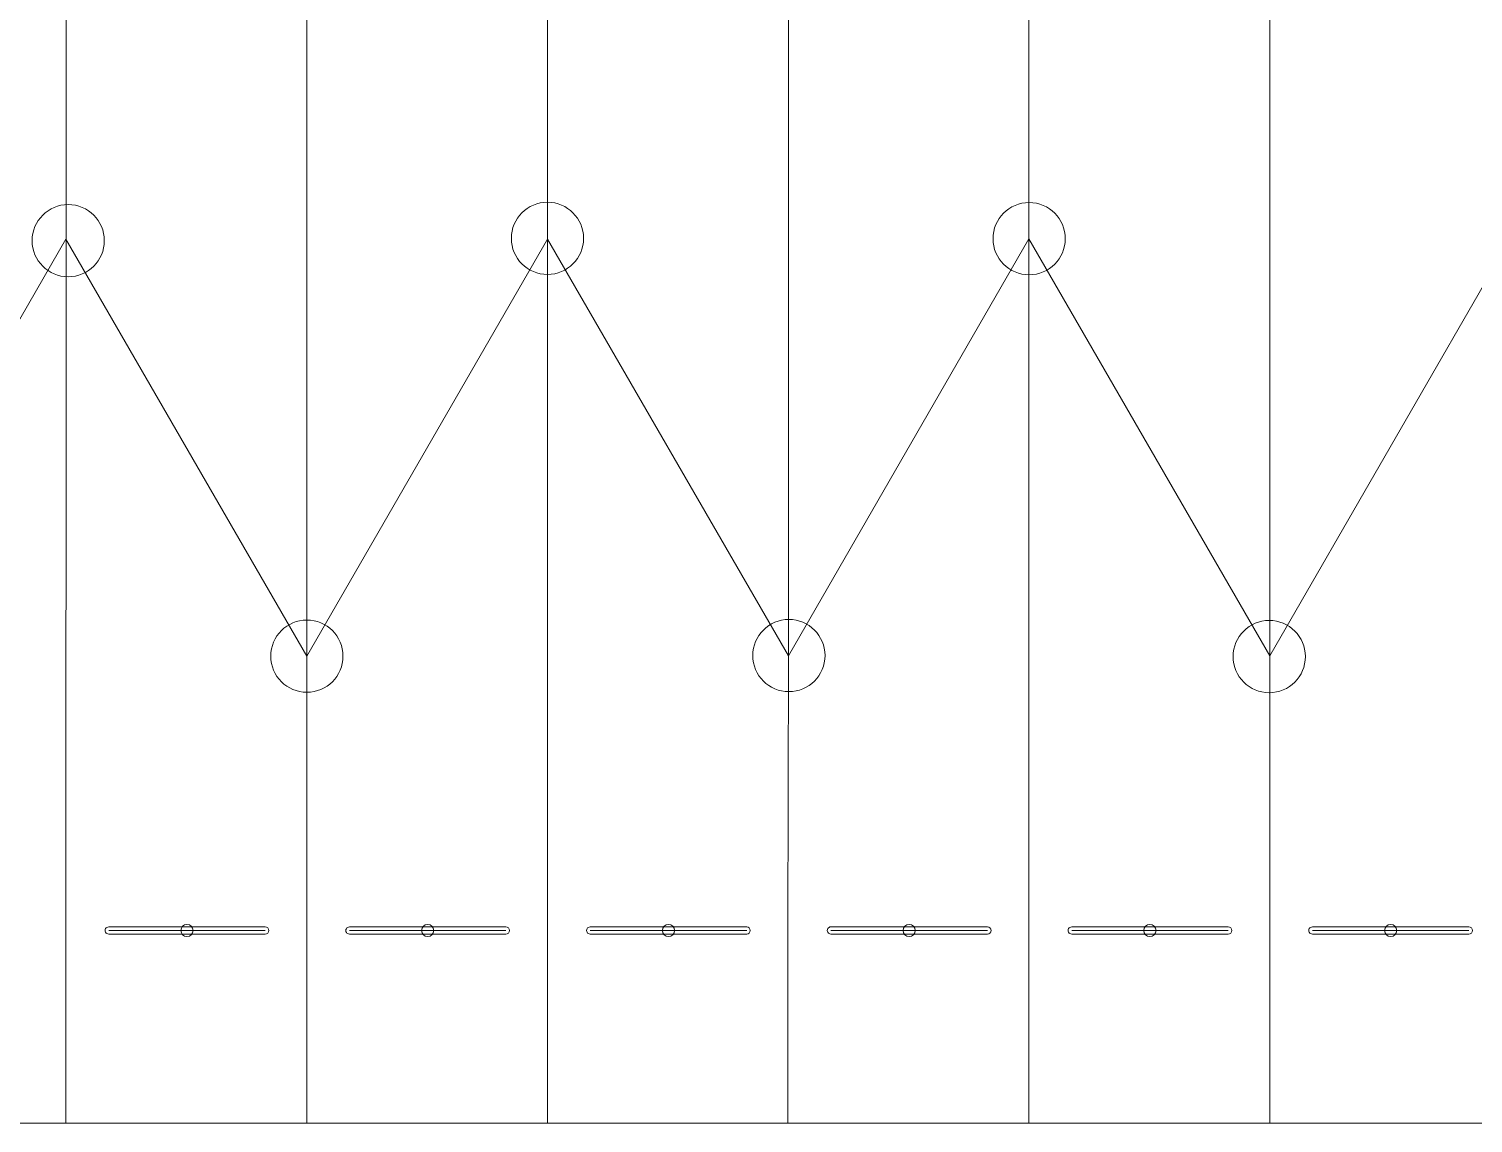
# Model space of a CAD drawing. Header units: inches. Extents: x -10.63 to -0.93, y 1.38 to 4.96.
# Drawn here: x -5.679 to -3.317, y 1.379 to 3.168 of the extents above; entities that cross this region are included whole.
import ezdxf
from ezdxf.lldxf.tags import DXFTag

# ---------------------------------------------------------------- set-up
doc = ezdxf.new("R2010")
doc.units = ezdxf.units.IN
doc.header["$MEASUREMENT"] = 0
doc.layers.add('SLD-0', color=7, linetype='Continuous')
tags = doc.linetypes.add('New Line101', pattern=[2, 1, -1]).pattern_tags.tags
tags[6:7] = [DXFTag(74, 4), DXFTag(75, 0), DXFTag(340, '0'), DXFTag(46, 1.0), DXFTag(50, 0.0), DXFTag(44, 0.0), DXFTag(45, 0.0)]
tags[4:5] = [DXFTag(74, 4), DXFTag(75, 0), DXFTag(340, '0'), DXFTag(46, 1.0), DXFTag(50, 0.0), DXFTag(44, 0.0), DXFTag(45, 0.0)]
tags = doc.linetypes.add('New Line107', pattern=[2, 1, -1]).pattern_tags.tags
tags[6:7] = [DXFTag(74, 4), DXFTag(75, 0), DXFTag(340, '0'), DXFTag(46, 1.0), DXFTag(50, 0.0), DXFTag(44, 0.0), DXFTag(45, 0.0)]
tags[4:5] = [DXFTag(74, 4), DXFTag(75, 0), DXFTag(340, '0'), DXFTag(46, 1.0), DXFTag(50, 0.0), DXFTag(44, 0.0), DXFTag(45, 0.0)]
tags = doc.linetypes.add('New Line108', pattern=[2, 1, -1]).pattern_tags.tags
tags[6:7] = [DXFTag(74, 4), DXFTag(75, 0), DXFTag(340, '0'), DXFTag(46, 1.0), DXFTag(50, 0.0), DXFTag(44, 0.0), DXFTag(45, 0.0)]
tags[4:5] = [DXFTag(74, 4), DXFTag(75, 0), DXFTag(340, '0'), DXFTag(46, 1.0), DXFTag(50, 0.0), DXFTag(44, 0.0), DXFTag(45, 0.0)]
tags = doc.linetypes.add('New Line109', pattern=[2, 1, -1]).pattern_tags.tags
tags[6:7] = [DXFTag(74, 4), DXFTag(75, 0), DXFTag(340, '0'), DXFTag(46, 1.0), DXFTag(50, 0.0), DXFTag(44, 0.0), DXFTag(45, 0.0)]
tags[4:5] = [DXFTag(74, 4), DXFTag(75, 0), DXFTag(340, '0'), DXFTag(46, 1.0), DXFTag(50, 0.0), DXFTag(44, 0.0), DXFTag(45, 0.0)]
tags = doc.linetypes.add('New Line110', pattern=[2, 1, -1]).pattern_tags.tags
tags[6:7] = [DXFTag(74, 4), DXFTag(75, 0), DXFTag(340, '0'), DXFTag(46, 1.0), DXFTag(50, 0.0), DXFTag(44, 0.0), DXFTag(45, 0.0)]
tags[4:5] = [DXFTag(74, 4), DXFTag(75, 0), DXFTag(340, '0'), DXFTag(46, 1.0), DXFTag(50, 0.0), DXFTag(44, 0.0), DXFTag(45, 0.0)]
tags = doc.linetypes.add('New Line111', pattern=[2, 1, -1]).pattern_tags.tags
tags[6:7] = [DXFTag(74, 4), DXFTag(75, 0), DXFTag(340, '0'), DXFTag(46, 1.0), DXFTag(50, 0.0), DXFTag(44, 0.0), DXFTag(45, 0.0)]
tags[4:5] = [DXFTag(74, 4), DXFTag(75, 0), DXFTag(340, '0'), DXFTag(46, 1.0), DXFTag(50, 0.0), DXFTag(44, 0.0), DXFTag(45, 0.0)]
tags = doc.linetypes.add('New Line112', pattern=[2, 1, -1]).pattern_tags.tags
tags[6:7] = [DXFTag(74, 4), DXFTag(75, 0), DXFTag(340, '0'), DXFTag(46, 1.0), DXFTag(50, 0.0), DXFTag(44, 0.0), DXFTag(45, 0.0)]
tags[4:5] = [DXFTag(74, 4), DXFTag(75, 0), DXFTag(340, '0'), DXFTag(46, 1.0), DXFTag(50, 0.0), DXFTag(44, 0.0), DXFTag(45, 0.0)]
tags = doc.linetypes.add('New Line115', pattern=[2, 1, -1]).pattern_tags.tags
tags[6:7] = [DXFTag(74, 4), DXFTag(75, 0), DXFTag(340, '0'), DXFTag(46, 1.0), DXFTag(50, 0.0), DXFTag(44, 0.0), DXFTag(45, 0.0)]
tags[4:5] = [DXFTag(74, 4), DXFTag(75, 0), DXFTag(340, '0'), DXFTag(46, 1.0), DXFTag(50, 0.0), DXFTag(44, 0.0), DXFTag(45, 0.0)]
tags = doc.linetypes.add('New Line121', pattern=[2, 1, -1]).pattern_tags.tags
tags[6:7] = [DXFTag(74, 4), DXFTag(75, 0), DXFTag(340, '0'), DXFTag(46, 1.0), DXFTag(50, 0.0), DXFTag(44, 0.0), DXFTag(45, 0.0)]
tags[4:5] = [DXFTag(74, 4), DXFTag(75, 0), DXFTag(340, '0'), DXFTag(46, 1.0), DXFTag(50, 0.0), DXFTag(44, 0.0), DXFTag(45, 0.0)]
tags = doc.linetypes.add('New Line122', pattern=[2, 1, -1]).pattern_tags.tags
tags[6:7] = [DXFTag(74, 4), DXFTag(75, 0), DXFTag(340, '0'), DXFTag(46, 1.0), DXFTag(50, 0.0), DXFTag(44, 0.0), DXFTag(45, 0.0)]
tags[4:5] = [DXFTag(74, 4), DXFTag(75, 0), DXFTag(340, '0'), DXFTag(46, 1.0), DXFTag(50, 0.0), DXFTag(44, 0.0), DXFTag(45, 0.0)]
tags = doc.linetypes.add('New Line123', pattern=[2, 1, -1]).pattern_tags.tags
tags[6:7] = [DXFTag(74, 4), DXFTag(75, 0), DXFTag(340, '0'), DXFTag(46, 1.0), DXFTag(50, 0.0), DXFTag(44, 0.0), DXFTag(45, 0.0)]
tags[4:5] = [DXFTag(74, 4), DXFTag(75, 0), DXFTag(340, '0'), DXFTag(46, 1.0), DXFTag(50, 0.0), DXFTag(44, 0.0), DXFTag(45, 0.0)]
tags = doc.linetypes.add('New Line124', pattern=[2, 1, -1]).pattern_tags.tags
tags[6:7] = [DXFTag(74, 4), DXFTag(75, 0), DXFTag(340, '0'), DXFTag(46, 1.0), DXFTag(50, 0.0), DXFTag(44, 0.0), DXFTag(45, 0.0)]
tags[4:5] = [DXFTag(74, 4), DXFTag(75, 0), DXFTag(340, '0'), DXFTag(46, 1.0), DXFTag(50, 0.0), DXFTag(44, 0.0), DXFTag(45, 0.0)]
tags = doc.linetypes.add('New Line125', pattern=[2, 1, -1]).pattern_tags.tags
tags[6:7] = [DXFTag(74, 4), DXFTag(75, 0), DXFTag(340, '0'), DXFTag(46, 1.0), DXFTag(50, 0.0), DXFTag(44, 0.0), DXFTag(45, 0.0)]
tags[4:5] = [DXFTag(74, 4), DXFTag(75, 0), DXFTag(340, '0'), DXFTag(46, 1.0), DXFTag(50, 0.0), DXFTag(44, 0.0), DXFTag(45, 0.0)]
tags = doc.linetypes.add('New Line126', pattern=[2, 1, -1]).pattern_tags.tags
tags[6:7] = [DXFTag(74, 4), DXFTag(75, 0), DXFTag(340, '0'), DXFTag(46, 1.0), DXFTag(50, 0.0), DXFTag(44, 0.0), DXFTag(45, 0.0)]
tags[4:5] = [DXFTag(74, 4), DXFTag(75, 0), DXFTag(340, '0'), DXFTag(46, 1.0), DXFTag(50, 0.0), DXFTag(44, 0.0), DXFTag(45, 0.0)]
tags = doc.linetypes.add('New Line132', pattern=[2, 1, -1]).pattern_tags.tags
tags[6:7] = [DXFTag(74, 4), DXFTag(75, 0), DXFTag(340, '0'), DXFTag(46, 1.0), DXFTag(50, 0.0), DXFTag(44, 0.0), DXFTag(45, 0.0)]
tags[4:5] = [DXFTag(74, 4), DXFTag(75, 0), DXFTag(340, '0'), DXFTag(46, 1.0), DXFTag(50, 0.0), DXFTag(44, 0.0), DXFTag(45, 0.0)]
tags = doc.linetypes.add('New Line133', pattern=[2, 1, -1]).pattern_tags.tags
tags[6:7] = [DXFTag(74, 4), DXFTag(75, 0), DXFTag(340, '0'), DXFTag(46, 1.0), DXFTag(50, 0.0), DXFTag(44, 0.0), DXFTag(45, 0.0)]
tags[4:5] = [DXFTag(74, 4), DXFTag(75, 0), DXFTag(340, '0'), DXFTag(46, 1.0), DXFTag(50, 0.0), DXFTag(44, 0.0), DXFTag(45, 0.0)]
tags = doc.linetypes.add('New Line134', pattern=[2, 1, -1]).pattern_tags.tags
tags[6:7] = [DXFTag(74, 4), DXFTag(75, 0), DXFTag(340, '0'), DXFTag(46, 1.0), DXFTag(50, 0.0), DXFTag(44, 0.0), DXFTag(45, 0.0)]
tags[4:5] = [DXFTag(74, 4), DXFTag(75, 0), DXFTag(340, '0'), DXFTag(46, 1.0), DXFTag(50, 0.0), DXFTag(44, 0.0), DXFTag(45, 0.0)]
tags = doc.linetypes.add('New Line135', pattern=[2, 1, -1]).pattern_tags.tags
tags[6:7] = [DXFTag(74, 4), DXFTag(75, 0), DXFTag(340, '0'), DXFTag(46, 1.0), DXFTag(50, 0.0), DXFTag(44, 0.0), DXFTag(45, 0.0)]
tags[4:5] = [DXFTag(74, 4), DXFTag(75, 0), DXFTag(340, '0'), DXFTag(46, 1.0), DXFTag(50, 0.0), DXFTag(44, 0.0), DXFTag(45, 0.0)]
tags = doc.linetypes.add('New Line137', pattern=[2, 1, -1]).pattern_tags.tags
tags[6:7] = [DXFTag(74, 4), DXFTag(75, 0), DXFTag(340, '0'), DXFTag(46, 1.0), DXFTag(50, 0.0), DXFTag(44, 0.0), DXFTag(45, 0.0)]
tags[4:5] = [DXFTag(74, 4), DXFTag(75, 0), DXFTag(340, '0'), DXFTag(46, 1.0), DXFTag(50, 0.0), DXFTag(44, 0.0), DXFTag(45, 0.0)]
tags = doc.linetypes.add('New Line138', pattern=[2, 1, -1]).pattern_tags.tags
tags[6:7] = [DXFTag(74, 4), DXFTag(75, 0), DXFTag(340, '0'), DXFTag(46, 1.0), DXFTag(50, 0.0), DXFTag(44, 0.0), DXFTag(45, 0.0)]
tags[4:5] = [DXFTag(74, 4), DXFTag(75, 0), DXFTag(340, '0'), DXFTag(46, 1.0), DXFTag(50, 0.0), DXFTag(44, 0.0), DXFTag(45, 0.0)]
tags = doc.linetypes.add('New Line139', pattern=[2, 1, -1]).pattern_tags.tags
tags[6:7] = [DXFTag(74, 4), DXFTag(75, 0), DXFTag(340, '0'), DXFTag(46, 1.0), DXFTag(50, 0.0), DXFTag(44, 0.0), DXFTag(45, 0.0)]
tags[4:5] = [DXFTag(74, 4), DXFTag(75, 0), DXFTag(340, '0'), DXFTag(46, 1.0), DXFTag(50, 0.0), DXFTag(44, 0.0), DXFTag(45, 0.0)]
tags = doc.linetypes.add('New Line140', pattern=[2, 1, -1]).pattern_tags.tags
tags[6:7] = [DXFTag(74, 4), DXFTag(75, 0), DXFTag(340, '0'), DXFTag(46, 1.0), DXFTag(50, 0.0), DXFTag(44, 0.0), DXFTag(45, 0.0)]
tags[4:5] = [DXFTag(74, 4), DXFTag(75, 0), DXFTag(340, '0'), DXFTag(46, 1.0), DXFTag(50, 0.0), DXFTag(44, 0.0), DXFTag(45, 0.0)]
tags = doc.linetypes.add('New Line74', pattern=[2, 1, -1]).pattern_tags.tags
tags[6:7] = [DXFTag(74, 4), DXFTag(75, 0), DXFTag(340, '0'), DXFTag(46, 1.0), DXFTag(50, 0.0), DXFTag(44, 0.0), DXFTag(45, 0.0)]
tags[4:5] = [DXFTag(74, 4), DXFTag(75, 0), DXFTag(340, '0'), DXFTag(46, 1.0), DXFTag(50, 0.0), DXFTag(44, 0.0), DXFTag(45, 0.0)]
tags = doc.linetypes.add('New Line75', pattern=[2, 1, -1]).pattern_tags.tags
tags[6:7] = [DXFTag(74, 4), DXFTag(75, 0), DXFTag(340, '0'), DXFTag(46, 1.0), DXFTag(50, 0.0), DXFTag(44, 0.0), DXFTag(45, 0.0)]
tags[4:5] = [DXFTag(74, 4), DXFTag(75, 0), DXFTag(340, '0'), DXFTag(46, 1.0), DXFTag(50, 0.0), DXFTag(44, 0.0), DXFTag(45, 0.0)]
tags = doc.linetypes.add('New Line87', pattern=[0.8, 0.5, -0.1, 0.1, -0.1]).pattern_tags.tags
tags[10:11] = [DXFTag(74, 4), DXFTag(75, 0), DXFTag(340, '0'), DXFTag(46, 1.0), DXFTag(50, 0.0), DXFTag(44, 0.0), DXFTag(45, 0.0)]
tags[8:9] = [DXFTag(74, 4), DXFTag(75, 0), DXFTag(340, '0'), DXFTag(46, 1.0), DXFTag(50, 0.0), DXFTag(44, 0.0), DXFTag(45, 0.0)]
tags[6:7] = [DXFTag(74, 4), DXFTag(75, 0), DXFTag(340, '0'), DXFTag(46, 1.0), DXFTag(50, 0.0), DXFTag(44, 0.0), DXFTag(45, 0.0)]
tags[4:5] = [DXFTag(74, 4), DXFTag(75, 0), DXFTag(340, '0'), DXFTag(46, 1.0), DXFTag(50, 0.0), DXFTag(44, 0.0), DXFTag(45, 0.0)]
tags = doc.linetypes.add('New Line88', pattern=[0.8, 0.5, -0.1, 0.1, -0.1]).pattern_tags.tags
tags[10:11] = [DXFTag(74, 4), DXFTag(75, 0), DXFTag(340, '0'), DXFTag(46, 1.0), DXFTag(50, 0.0), DXFTag(44, 0.0), DXFTag(45, 0.0)]
tags[8:9] = [DXFTag(74, 4), DXFTag(75, 0), DXFTag(340, '0'), DXFTag(46, 1.0), DXFTag(50, 0.0), DXFTag(44, 0.0), DXFTag(45, 0.0)]
tags[6:7] = [DXFTag(74, 4), DXFTag(75, 0), DXFTag(340, '0'), DXFTag(46, 1.0), DXFTag(50, 0.0), DXFTag(44, 0.0), DXFTag(45, 0.0)]
tags[4:5] = [DXFTag(74, 4), DXFTag(75, 0), DXFTag(340, '0'), DXFTag(46, 1.0), DXFTag(50, 0.0), DXFTag(44, 0.0), DXFTag(45, 0.0)]
tags = doc.linetypes.add('New Line89', pattern=[0.8, 0.5, -0.1, 0.1, -0.1]).pattern_tags.tags
tags[10:11] = [DXFTag(74, 4), DXFTag(75, 0), DXFTag(340, '0'), DXFTag(46, 1.0), DXFTag(50, 0.0), DXFTag(44, 0.0), DXFTag(45, 0.0)]
tags[8:9] = [DXFTag(74, 4), DXFTag(75, 0), DXFTag(340, '0'), DXFTag(46, 1.0), DXFTag(50, 0.0), DXFTag(44, 0.0), DXFTag(45, 0.0)]
tags[6:7] = [DXFTag(74, 4), DXFTag(75, 0), DXFTag(340, '0'), DXFTag(46, 1.0), DXFTag(50, 0.0), DXFTag(44, 0.0), DXFTag(45, 0.0)]
tags[4:5] = [DXFTag(74, 4), DXFTag(75, 0), DXFTag(340, '0'), DXFTag(46, 1.0), DXFTag(50, 0.0), DXFTag(44, 0.0), DXFTag(45, 0.0)]
tags = doc.linetypes.add('New Line90', pattern=[0.8, 0.5, -0.1, 0.1, -0.1]).pattern_tags.tags
tags[10:11] = [DXFTag(74, 4), DXFTag(75, 0), DXFTag(340, '0'), DXFTag(46, 1.0), DXFTag(50, 0.0), DXFTag(44, 0.0), DXFTag(45, 0.0)]
tags[8:9] = [DXFTag(74, 4), DXFTag(75, 0), DXFTag(340, '0'), DXFTag(46, 1.0), DXFTag(50, 0.0), DXFTag(44, 0.0), DXFTag(45, 0.0)]
tags[6:7] = [DXFTag(74, 4), DXFTag(75, 0), DXFTag(340, '0'), DXFTag(46, 1.0), DXFTag(50, 0.0), DXFTag(44, 0.0), DXFTag(45, 0.0)]
tags[4:5] = [DXFTag(74, 4), DXFTag(75, 0), DXFTag(340, '0'), DXFTag(46, 1.0), DXFTag(50, 0.0), DXFTag(44, 0.0), DXFTag(45, 0.0)]
tags = doc.linetypes.add('New Line91', pattern=[0.8, 0.5, -0.1, 0.1, -0.1]).pattern_tags.tags
tags[10:11] = [DXFTag(74, 4), DXFTag(75, 0), DXFTag(340, '0'), DXFTag(46, 1.0), DXFTag(50, 0.0), DXFTag(44, 0.0), DXFTag(45, 0.0)]
tags[8:9] = [DXFTag(74, 4), DXFTag(75, 0), DXFTag(340, '0'), DXFTag(46, 1.0), DXFTag(50, 0.0), DXFTag(44, 0.0), DXFTag(45, 0.0)]
tags[6:7] = [DXFTag(74, 4), DXFTag(75, 0), DXFTag(340, '0'), DXFTag(46, 1.0), DXFTag(50, 0.0), DXFTag(44, 0.0), DXFTag(45, 0.0)]
tags[4:5] = [DXFTag(74, 4), DXFTag(75, 0), DXFTag(340, '0'), DXFTag(46, 1.0), DXFTag(50, 0.0), DXFTag(44, 0.0), DXFTag(45, 0.0)]
tags = doc.linetypes.add('New Line93', pattern=[0.8, 0.5, -0.1, 0.1, -0.1]).pattern_tags.tags
tags[10:11] = [DXFTag(74, 4), DXFTag(75, 0), DXFTag(340, '0'), DXFTag(46, 1.0), DXFTag(50, 0.0), DXFTag(44, 0.0), DXFTag(45, 0.0)]
tags[8:9] = [DXFTag(74, 4), DXFTag(75, 0), DXFTag(340, '0'), DXFTag(46, 1.0), DXFTag(50, 0.0), DXFTag(44, 0.0), DXFTag(45, 0.0)]
tags[6:7] = [DXFTag(74, 4), DXFTag(75, 0), DXFTag(340, '0'), DXFTag(46, 1.0), DXFTag(50, 0.0), DXFTag(44, 0.0), DXFTag(45, 0.0)]
tags[4:5] = [DXFTag(74, 4), DXFTag(75, 0), DXFTag(340, '0'), DXFTag(46, 1.0), DXFTag(50, 0.0), DXFTag(44, 0.0), DXFTag(45, 0.0)]

msp = doc.modelspace()

# ---------------------------------------------------------------- linework, layer by layer
at = {"layer": 'SLD-0', "color": 5, "linetype": 'New Line101', "lineweight": 9}
msp.add_open_spline([(-5.6181, 1.6935), (-5.6181, 1.6935), (-5.6165, 4.8392), (-5.6165, 4.8392)], degree=3, dxfattribs=at)
at = {"layer": 'SLD-0', "color": 5, "linetype": 'New Line75', "lineweight": 9}
msp.add_open_spline([(-5.2241, 2.1421), (-5.2241, 2.1421), (-5.2244, 4.395), (-5.2244, 4.395)], degree=3, dxfattribs=at)
at = {"layer": 'SLD-0', "color": 5, "linetype": 'New Line135', "lineweight": 9}
msp.add_open_spline([(-4.4367, 2.1425), (-4.4367, 2.1425), (-4.4369, 4.3951), (-4.4369, 4.3951)], degree=3, dxfattribs=at)
at = {"layer": 'SLD-0', "color": 5, "linetype": 'New Line140', "lineweight": 9}
msp.add_open_spline([(-3.6493, 2.1429), (-3.6493, 2.1429), (-3.6494, 4.3952), (-3.6494, 4.3952)], degree=3, dxfattribs=at)
at = {"layer": 'SLD-0', "color": 5, "linetype": 'New Line133', "lineweight": 9}
msp.add_open_spline([(-4.8307, 2.8242), (-4.8307, 2.8242), (-4.8307, 3.7131), (-4.8307, 3.7131)], degree=3, dxfattribs=at)
at = {"layer": 'SLD-0', "color": 5, "linetype": 'New Line138', "lineweight": 9}
msp.add_open_spline([(-4.0433, 2.8246), (-4.0433, 2.8246), (-4.0432, 3.7131), (-4.0432, 3.7131)], degree=3, dxfattribs=at)
at = {"layer": 'SLD-0', "lineweight": 9}
for points in [[(-4.7716, 2.8254), (-4.7716, 2.858), (-4.7981, 2.8844), (-4.8307, 2.8844), (-4.8307, 2.8844), (-4.8633, 2.8844), (-4.8897, 2.858), (-4.8897, 2.8254), (-4.8897, 2.8254), (-4.8897, 2.7927), (-4.8633, 2.7663), (-4.8307, 2.7663), (-4.8307, 2.7663), (-4.7981, 2.7663), (-4.7716, 2.7927), (-4.7716, 2.8254)], [(-3.9839, 2.8248), (-3.9839, 2.8574), (-4.0103, 2.8839), (-4.0429, 2.8839), (-4.0429, 2.8839), (-4.0755, 2.8839), (-4.102, 2.8574), (-4.102, 2.8248), (-4.102, 2.8248), (-4.102, 2.7922), (-4.0755, 2.7658), (-4.0429, 2.7658), (-4.0429, 2.7658), (-4.0103, 2.7658), (-3.9839, 2.7922), (-3.9839, 2.8248)], [(-5.5554, 2.8216), (-5.5554, 2.8542), (-5.5818, 2.8807), (-5.6144, 2.8807), (-5.6144, 2.8807), (-5.647, 2.8807), (-5.6735, 2.8542), (-5.6735, 2.8216), (-5.6735, 2.8216), (-5.6735, 2.789), (-5.647, 2.7626), (-5.6144, 2.7626), (-5.6144, 2.7626), (-5.5818, 2.7626), (-5.5554, 2.789), (-5.5554, 2.8216)], [(-5.1651, 2.1421), (-5.1651, 2.1748), (-5.1915, 2.2012), (-5.2241, 2.2012), (-5.2241, 2.2012), (-5.2567, 2.2012), (-5.2832, 2.1748), (-5.2832, 2.1421), (-5.2832, 2.1421), (-5.2832, 2.1095), (-5.2567, 2.0831), (-5.2241, 2.0831), (-5.2241, 2.0831), (-5.1915, 2.0831), (-5.1651, 2.1095), (-5.1651, 2.1421)], [(-4.3768, 2.1431), (-4.3768, 2.1757), (-4.4033, 2.2022), (-4.4359, 2.2022), (-4.4359, 2.2022), (-4.4685, 2.2022), (-4.4949, 2.1757), (-4.4949, 2.1431), (-4.4949, 2.1431), (-4.4949, 2.1105), (-4.4685, 2.0841), (-4.4359, 2.0841), (-4.4359, 2.0841), (-4.4033, 2.0841), (-4.3768, 2.1105), (-4.3768, 2.1431)], [(-3.5912, 2.1414), (-3.5912, 2.174), (-3.6177, 2.2005), (-3.6503, 2.2005), (-3.6503, 2.2005), (-3.6829, 2.2005), (-3.7094, 2.174), (-3.7094, 2.1414), (-3.7094, 2.1414), (-3.7094, 2.1088), (-3.6829, 2.0824), (-3.6503, 2.0824), (-3.6503, 2.0824), (-3.6177, 2.0824), (-3.5912, 2.1088), (-3.5912, 2.1414)], [(-5.4102, 1.6935), (-5.4102, 1.699), (-5.4147, 1.7035), (-5.4202, 1.7035), (-5.4202, 1.7035), (-5.4258, 1.7035), (-5.4302, 1.699), (-5.4302, 1.6935), (-5.4302, 1.6935), (-5.4302, 1.688), (-5.4258, 1.6835), (-5.4202, 1.6835), (-5.4202, 1.6835), (-5.4147, 1.6835), (-5.4102, 1.688), (-5.4102, 1.6935)], [(-5.0166, 1.6935), (-5.0166, 1.699), (-5.0211, 1.7035), (-5.0266, 1.7035), (-5.0266, 1.7035), (-5.0321, 1.7035), (-5.0366, 1.699), (-5.0366, 1.6935), (-5.0366, 1.6935), (-5.0366, 1.688), (-5.0321, 1.6835), (-5.0266, 1.6835), (-5.0266, 1.6835), (-5.0211, 1.6835), (-5.0166, 1.688), (-5.0166, 1.6935)], [(-4.6228, 1.6935), (-4.6228, 1.6991), (-4.6273, 1.7035), (-4.6328, 1.7035), (-4.6328, 1.7035), (-4.6384, 1.7035), (-4.6428, 1.6991), (-4.6428, 1.6935), (-4.6428, 1.6935), (-4.6428, 1.688), (-4.6384, 1.6835), (-4.6328, 1.6835), (-4.6328, 1.6835), (-4.6273, 1.6835), (-4.6228, 1.688), (-4.6228, 1.6935)], [(-4.2292, 1.6935), (-4.2292, 1.6991), (-4.2336, 1.7035), (-4.2392, 1.7035), (-4.2392, 1.7035), (-4.2447, 1.7035), (-4.2492, 1.6991), (-4.2492, 1.6935), (-4.2492, 1.6935), (-4.2492, 1.688), (-4.2447, 1.6835), (-4.2392, 1.6835), (-4.2392, 1.6835), (-4.2336, 1.6835), (-4.2292, 1.688), (-4.2292, 1.6935)], [(-3.8354, 1.6935), (-3.8354, 1.6991), (-3.8399, 1.7035), (-3.8454, 1.7035), (-3.8454, 1.7035), (-3.851, 1.7035), (-3.8554, 1.6991), (-3.8554, 1.6935), (-3.8554, 1.6935), (-3.8554, 1.688), (-3.851, 1.6835), (-3.8454, 1.6835), (-3.8454, 1.6835), (-3.8399, 1.6835), (-3.8354, 1.688), (-3.8354, 1.6935)], [(-3.4417, 1.6935), (-3.4417, 1.6991), (-3.4462, 1.7035), (-3.4517, 1.7035), (-3.4517, 1.7035), (-3.4573, 1.7035), (-3.4617, 1.6991), (-3.4617, 1.6935), (-3.4617, 1.6935), (-3.4617, 1.688), (-3.4573, 1.6835), (-3.4517, 1.6835), (-3.4517, 1.6835), (-3.4462, 1.6835), (-3.4417, 1.688), (-3.4417, 1.6935)]]:
    msp.add_open_spline(points, degree=3, knots=[0, 0, 0, 0, 0.2, 0.2, 0.2, 0.2, 0.4, 0.4, 0.4, 0.4, 0.6, 0.6, 0.6, 0.6, 1, 1, 1, 1], dxfattribs=at)
at = {"layer": 'SLD-0', "color": 5, "linetype": 'New Line107', "lineweight": 9}
msp.add_open_spline([(-6.0115, 2.1418), (-6.0115, 2.1418), (-5.6181, 2.8239), (-5.6181, 2.8239)], degree=3, dxfattribs=at)
at = {"layer": 'SLD-0', "color": 5, "linetype": 'New Line108', "lineweight": 9}
msp.add_open_spline([(-5.6181, 2.8239), (-5.6181, 2.8239), (-5.2241, 2.1421), (-5.2241, 2.1421)], degree=3, dxfattribs=at)
at = {"layer": 'SLD-0', "color": 5, "linetype": 'New Line109', "lineweight": 9}
msp.add_open_spline([(-5.2241, 2.1421), (-5.2241, 2.1421), (-4.8307, 2.8242), (-4.8307, 2.8242)], degree=3, dxfattribs=at)
at = {"layer": 'SLD-0', "color": 5, "linetype": 'New Line110', "lineweight": 9}
msp.add_open_spline([(-4.8307, 2.8242), (-4.8307, 2.8242), (-4.4367, 2.1425), (-4.4367, 2.1425)], degree=3, dxfattribs=at)
at = {"layer": 'SLD-0', "color": 5, "linetype": 'New Line132', "lineweight": 9}
msp.add_open_spline([(-4.8307, 1.6935), (-4.8307, 1.6935), (-4.8307, 2.8242), (-4.8307, 2.8242)], degree=3, dxfattribs=at)
at = {"layer": 'SLD-0', "color": 5, "linetype": 'New Line111', "lineweight": 9}
msp.add_open_spline([(-4.4367, 2.1425), (-4.4367, 2.1425), (-4.0433, 2.8246), (-4.0433, 2.8246)], degree=3, dxfattribs=at)
at = {"layer": 'SLD-0', "color": 5, "linetype": 'New Line112', "lineweight": 9}
msp.add_open_spline([(-4.0433, 2.8246), (-4.0433, 2.8246), (-3.6493, 2.1429), (-3.6493, 2.1429)], degree=3, dxfattribs=at)
at = {"layer": 'SLD-0', "color": 5, "linetype": 'New Line137', "lineweight": 9}
msp.add_open_spline([(-4.0433, 1.6935), (-4.0433, 1.6935), (-4.0433, 2.8246), (-4.0433, 2.8246)], degree=3, dxfattribs=at)
at = {"layer": 'SLD-0', "color": 5, "linetype": 'New Line115', "lineweight": 9}
msp.add_open_spline([(-3.6493, 2.1429), (-3.6493, 2.1429), (-3.2559, 2.825), (-3.2559, 2.825)], degree=3, dxfattribs=at)
at = {"layer": 'SLD-0', "color": 5, "linetype": 'New Line74', "lineweight": 9}
msp.add_open_spline([(-5.2241, 1.6935), (-5.2241, 1.6935), (-5.2241, 2.1421), (-5.2241, 2.1421)], degree=3, dxfattribs=at)
at = {"layer": 'SLD-0', "color": 5, "linetype": 'New Line134', "lineweight": 9}
msp.add_open_spline([(-4.4377, 1.6935), (-4.4377, 1.6935), (-4.4367, 2.1425), (-4.4367, 2.1425)], degree=3, dxfattribs=at)
at = {"layer": 'SLD-0', "color": 5, "linetype": 'New Line139', "lineweight": 9}
msp.add_open_spline([(-3.6493, 1.6935), (-3.6493, 1.6935), (-3.6493, 2.1429), (-3.6493, 2.1429)], degree=3, dxfattribs=at)
at = {"layer": 'SLD-0', "color": 5, "linetype": 'New Line121', "lineweight": 9}
msp.add_open_spline([(-5.6181, 1.3785), (-5.6181, 1.3785), (-5.6181, 1.6935), (-5.6181, 1.6935)], degree=3, dxfattribs=at)
at = {"layer": 'SLD-0', "color": 179, "lineweight": 9}
for points, knots in [([(-5.5482, 1.6994), (-5.5503, 1.6994), (-5.5523, 1.6983), (-5.5533, 1.6965), (-5.5533, 1.6965), (-5.5544, 1.6946), (-5.5544, 1.6924), (-5.5533, 1.6906), (-5.5533, 1.6906), (-5.5523, 1.6887), (-5.5503, 1.6876), (-5.5482, 1.6876)], [0, 0, 0, 0, 0.25, 0.25, 0.25, 0.25, 0.5, 0.5, 0.5, 0.5, 1, 1, 1, 1]), ([(-5.2923, 1.6876), (-5.289, 1.6876), (-5.2864, 1.6903), (-5.2864, 1.6935), (-5.2864, 1.6935), (-5.2864, 1.6968), (-5.289, 1.6994), (-5.2923, 1.6994)], [0, 0, 0, 0, 0.333333, 0.333333, 0.333333, 0.333333, 1, 1, 1, 1]), ([(-5.1545, 1.6994), (-5.1566, 1.6994), (-5.1586, 1.6983), (-5.1596, 1.6964), (-5.1596, 1.6964), (-5.1607, 1.6946), (-5.1607, 1.6924), (-5.1596, 1.6905), (-5.1596, 1.6905), (-5.1586, 1.6887), (-5.1566, 1.6876), (-5.1545, 1.6876)], [0, 0, 0, 0, 0.25, 0.25, 0.25, 0.25, 0.5, 0.5, 0.5, 0.5, 1, 1, 1, 1]), ([(-4.8986, 1.6876), (-4.8954, 1.6876), (-4.8927, 1.6902), (-4.8927, 1.6935), (-4.8927, 1.6935), (-4.8927, 1.6967), (-4.8954, 1.6994), (-4.8986, 1.6994)], [0, 0, 0, 0, 0.333333, 0.333333, 0.333333, 0.333333, 1, 1, 1, 1]), ([(-4.7608, 1.6994), (-4.7629, 1.6994), (-4.7648, 1.6983), (-4.7659, 1.6965), (-4.7659, 1.6965), (-4.767, 1.6947), (-4.767, 1.6924), (-4.7659, 1.6906), (-4.7659, 1.6906), (-4.7648, 1.6888), (-4.7629, 1.6876), (-4.7608, 1.6876)], [0, 0, 0, 0, 0.25, 0.25, 0.25, 0.25, 0.5, 0.5, 0.5, 0.5, 1, 1, 1, 1]), ([(-4.5049, 1.6876), (-4.5016, 1.6876), (-4.499, 1.6903), (-4.499, 1.6935), (-4.499, 1.6935), (-4.499, 1.6968), (-4.5016, 1.6994), (-4.5049, 1.6994)], [0, 0, 0, 0, 0.333333, 0.333333, 0.333333, 0.333333, 1, 1, 1, 1]), ([(-4.3671, 1.6995), (-4.3692, 1.6995), (-4.3712, 1.6983), (-4.3722, 1.6965), (-4.3722, 1.6965), (-4.3733, 1.6947), (-4.3733, 1.6924), (-4.3722, 1.6906), (-4.3722, 1.6906), (-4.3712, 1.6888), (-4.3692, 1.6876), (-4.3671, 1.6876)], [0, 0, 0, 0, 0.25, 0.25, 0.25, 0.25, 0.5, 0.5, 0.5, 0.5, 1, 1, 1, 1]), ([(-4.1112, 1.6876), (-4.1079, 1.6876), (-4.1053, 1.6903), (-4.1053, 1.6935), (-4.1053, 1.6935), (-4.1053, 1.6968), (-4.1079, 1.6995), (-4.1112, 1.6995)], [0, 0, 0, 0, 0.333333, 0.333333, 0.333333, 0.333333, 1, 1, 1, 1]), ([(-3.9734, 1.6994), (-3.9755, 1.6994), (-3.9775, 1.6983), (-3.9785, 1.6965), (-3.9785, 1.6965), (-3.9796, 1.6947), (-3.9796, 1.6924), (-3.9785, 1.6906), (-3.9785, 1.6906), (-3.9775, 1.6888), (-3.9755, 1.6876), (-3.9734, 1.6876)], [0, 0, 0, 0, 0.25, 0.25, 0.25, 0.25, 0.5, 0.5, 0.5, 0.5, 1, 1, 1, 1]), ([(-3.7175, 1.6876), (-3.7142, 1.6876), (-3.7116, 1.6903), (-3.7116, 1.6935), (-3.7116, 1.6935), (-3.7116, 1.6968), (-3.7142, 1.6994), (-3.7175, 1.6994)], [0, 0, 0, 0, 0.333333, 0.333333, 0.333333, 0.333333, 1, 1, 1, 1]), ([(-3.5797, 1.6994), (-3.5818, 1.6994), (-3.5838, 1.6983), (-3.5848, 1.6965), (-3.5848, 1.6965), (-3.5859, 1.6947), (-3.5859, 1.6924), (-3.5848, 1.6906), (-3.5848, 1.6906), (-3.5838, 1.6887), (-3.5818, 1.6876), (-3.5797, 1.6876)], [0, 0, 0, 0, 0.25, 0.25, 0.25, 0.25, 0.5, 0.5, 0.5, 0.5, 1, 1, 1, 1]), ([(-3.3238, 1.6876), (-3.3205, 1.6876), (-3.3179, 1.6903), (-3.3179, 1.6935), (-3.3179, 1.6935), (-3.3179, 1.6968), (-3.3205, 1.6994), (-3.3238, 1.6994)], [0, 0, 0, 0, 0.333333, 0.333333, 0.333333, 0.333333, 1, 1, 1, 1])]:
    msp.add_open_spline(points, degree=3, knots=knots, dxfattribs=at)
for points in [[(-5.2923, 1.6994), (-5.2923, 1.6994), (-5.5482, 1.6994), (-5.5482, 1.6994)], [(-5.2923, 1.6876), (-5.2923, 1.6876), (-5.5482, 1.6876), (-5.5482, 1.6876)], [(-4.8986, 1.6994), (-4.8986, 1.6994), (-5.1545, 1.6994), (-5.1545, 1.6994)], [(-4.8986, 1.6876), (-4.8986, 1.6876), (-5.1545, 1.6876), (-5.1545, 1.6876)], [(-4.5049, 1.6994), (-4.5049, 1.6994), (-4.7608, 1.6994), (-4.7608, 1.6994)], [(-4.5049, 1.6876), (-4.5049, 1.6876), (-4.7608, 1.6876), (-4.7608, 1.6876)], [(-4.1112, 1.6995), (-4.1112, 1.6995), (-4.3671, 1.6995), (-4.3671, 1.6995)], [(-4.1112, 1.6876), (-4.1112, 1.6876), (-4.3671, 1.6876), (-4.3671, 1.6876)], [(-3.7175, 1.6994), (-3.7175, 1.6994), (-3.9734, 1.6994), (-3.9734, 1.6994)], [(-3.7175, 1.6876), (-3.7175, 1.6876), (-3.9734, 1.6876), (-3.9734, 1.6876)], [(-3.3238, 1.6994), (-3.3238, 1.6994), (-3.5797, 1.6994), (-3.5797, 1.6994)], [(-3.3238, 1.6876), (-3.3238, 1.6876), (-3.5797, 1.6876), (-3.5797, 1.6876)]]:
    msp.add_open_spline(points, degree=3, dxfattribs=at)
at = {"layer": 'SLD-0', "color": 179, "linetype": 'New Line93', "lineweight": 9}
msp.add_open_spline([(-5.2923, 1.6935), (-5.2923, 1.6935), (-5.5482, 1.6935), (-5.5482, 1.6935)], degree=3, dxfattribs=at)
at = {"layer": 'SLD-0', "color": 5, "linetype": 'New Line122', "lineweight": 9}
msp.add_open_spline([(-5.2241, 1.3785), (-5.2241, 1.3785), (-5.2241, 1.6935), (-5.2241, 1.6935)], degree=3, dxfattribs=at)
at = {"layer": 'SLD-0', "color": 179, "linetype": 'New Line91', "lineweight": 9}
msp.add_open_spline([(-4.8986, 1.6935), (-4.8986, 1.6935), (-5.1545, 1.6935), (-5.1545, 1.6935)], degree=3, dxfattribs=at)
at = {"layer": 'SLD-0', "color": 5, "linetype": 'New Line123', "lineweight": 9}
msp.add_open_spline([(-4.8307, 1.3785), (-4.8307, 1.3785), (-4.8307, 1.6935), (-4.8307, 1.6935)], degree=3, dxfattribs=at)
at = {"layer": 'SLD-0', "color": 179, "linetype": 'New Line90', "lineweight": 9}
msp.add_open_spline([(-4.5049, 1.6935), (-4.5049, 1.6935), (-4.7608, 1.6935), (-4.7608, 1.6935)], degree=3, dxfattribs=at)
at = {"layer": 'SLD-0', "color": 5, "linetype": 'New Line124', "lineweight": 9}
msp.add_open_spline([(-4.4377, 1.3785), (-4.4377, 1.3785), (-4.4377, 1.6935), (-4.4377, 1.6935)], degree=3, dxfattribs=at)
at = {"layer": 'SLD-0', "color": 179, "linetype": 'New Line89', "lineweight": 9}
msp.add_open_spline([(-4.1112, 1.6935), (-4.1112, 1.6935), (-4.3671, 1.6935), (-4.3671, 1.6935)], degree=3, dxfattribs=at)
at = {"layer": 'SLD-0', "color": 5, "linetype": 'New Line125', "lineweight": 9}
msp.add_open_spline([(-4.0433, 1.3785), (-4.0433, 1.3785), (-4.0433, 1.6935), (-4.0433, 1.6935)], degree=3, dxfattribs=at)
at = {"layer": 'SLD-0', "color": 179, "linetype": 'New Line88', "lineweight": 9}
msp.add_open_spline([(-3.7175, 1.6935), (-3.7175, 1.6935), (-3.9734, 1.6935), (-3.9734, 1.6935)], degree=3, dxfattribs=at)
at = {"layer": 'SLD-0', "color": 5, "linetype": 'New Line126', "lineweight": 9}
msp.add_open_spline([(-3.6493, 1.3785), (-3.6493, 1.3785), (-3.6493, 1.6935), (-3.6493, 1.6935)], degree=3, dxfattribs=at)
at = {"layer": 'SLD-0', "color": 179, "linetype": 'New Line87', "lineweight": 9}
msp.add_open_spline([(-3.3238, 1.6935), (-3.3238, 1.6935), (-3.5797, 1.6935), (-3.5797, 1.6935)], degree=3, dxfattribs=at)
at = {"layer": 'SLD-0', "lineweight": 9}
msp.add_open_spline([(-7.5881, 1.3785), (-7.5881, 1.3785), (-1.2874, 1.3785), (-1.2874, 1.3785)], degree=3, dxfattribs=at)

doc.saveas('drawing.dxf')
